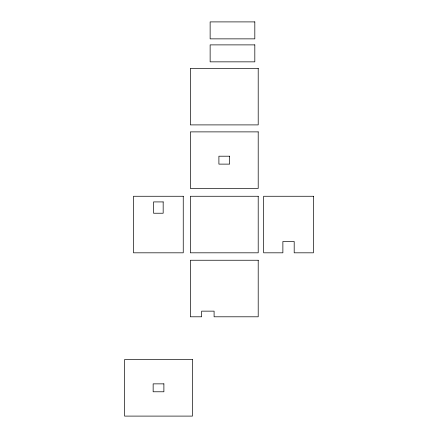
<?xml version="1.0" encoding="UTF-8"?>
<svg xmlns="http://www.w3.org/2000/svg" width="438" height="438" viewBox="0 0 438 438"><rect width="100%" height="100%" fill="white"/><g stroke="black" fill="none" stroke-linecap="round" stroke-linejoin="round"><path stroke-width="0.66" d="M254.817 21.9L210.136 21.9L210.136 38.867L254.817 38.867L254.817 21.9M254.817 44.884L210.136 44.884L210.136 61.851L254.817 61.851L254.817 44.884M258.206 68.35L190.344 68.35L190.344 124.901L258.206 124.901L258.206 68.35M258.206 131.882L190.344 131.882L190.344 188.439L258.206 188.439L258.206 131.882M229.649 156.202L218.901 156.202L218.901 164.119L229.649 164.119L229.649 156.202M183.248 196.262L133.481 196.262L133.481 252.819L183.248 252.819L183.248 196.262M258.206 196.262L190.344 196.262L190.344 252.819L258.206 252.819L258.206 196.262M313.416 196.262L263.649 196.262L263.649 252.819L282.877 252.819L282.877 241.508L294.188 241.508L294.188 252.819L313.416 252.819L313.416 196.262M163.171 201.918L153.557 201.918L153.557 213.229L163.171 213.229L163.171 201.918M258.206 260.243L190.344 260.243L190.344 316.8L201.655 316.8L201.655 311.144L214.094 311.144L214.094 316.8L258.206 316.8L258.206 260.243M192.452 359.549L124.584 359.549L124.584 416.1L192.452 416.1L192.452 359.549M163.889 383.863L153.147 383.863L153.147 391.78L163.889 391.78L163.889 383.863"/></g></svg>
